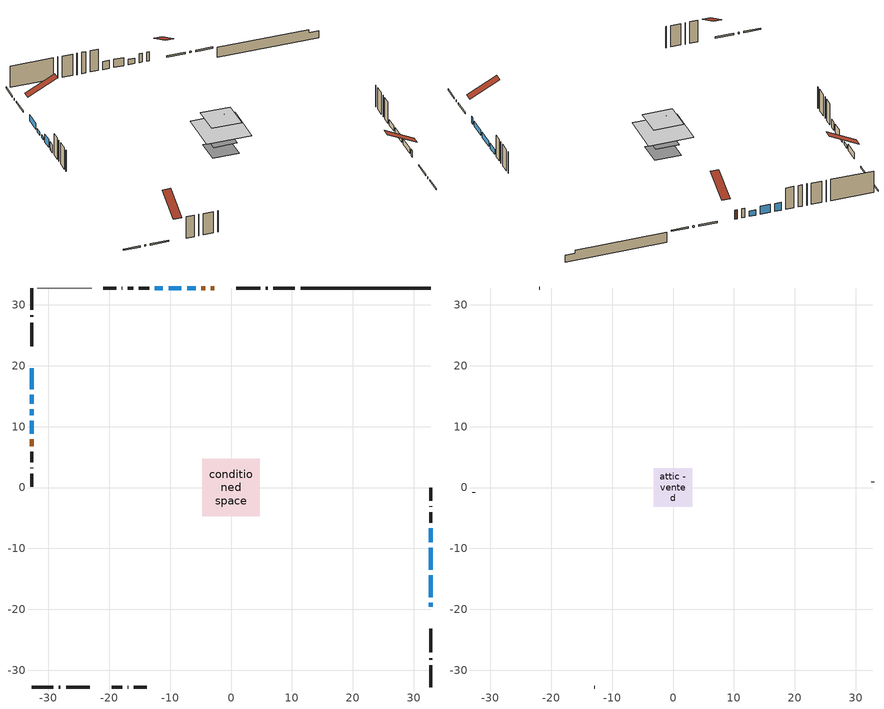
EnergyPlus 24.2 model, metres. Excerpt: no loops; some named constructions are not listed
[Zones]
conditioned space
 floor outside (Floor1 construction): -2.5,-2.5 -2.5,2.5 2.5,2.5 2.5,-2.5 z0.53
 floor adiabatic (AdiabaticFloorConstruction): -4.69,-4.69 -4.69,4.69 4.69,4.69 4.69,-4.69 z2.97
 floor foundation (Slab1 construction): -2.75,-2.75 -2.75,2.75 2.75,2.75 2.75,-2.75 z-1.78
 wall outside (RimJoist1 construction): 10.5,32.76 6.92,32.76 / -32.76,-32.76 -29.19,-32.76 / -32.76,32.76 -32.76,29.19 / 32.76,-32.76 32.76,-29.19 z0.53:0.83
 wall outside (RimJoist2 construction): 6,32.76 5.75,32.76 / -28.26,-32.76 -28.01,-32.76 / -32.76,28.26 -32.76,28.01 / 32.76,-28.26 32.76,-28.01 z0.53:0.83
 wall outside (RimJoist3 construction): 4.82,32.76 0.89,32.76 / -27.08,-32.76 -23.16,-32.76 / -32.76,27.08 -32.76,23.16 / 32.76,-27.08 32.76,-23.16 z0.53:0.83
 wall outside (AdiabaticWallConstruction 1): -2.72,32.76 -3.32,32.76 z0.53:2.56
 wall outside (AdiabaticWallConstruction): 32.76,-19.55 32.76,-18.96 z0.53:1.95; 32.76,-18.03 32.76,-14.41 / -5.82,32.76 -7.22,32.76 / 32.76,-13.48 32.76,-9.92 / 32.76,-8.99 32.76,-6.71 z0.53:1.75; -32.76,19.55 -32.76,16.14 z0.53:1.9; -32.76,15.22 -32.76,13.77 / -32.76,12.84 -32.76,11.9 z0.53:1.17; -8.14,32.76 -10.25,32.76 / -32.76,10.97 -32.76,8.86 z0.53:2.36; -11.18,32.76 -12.5,32.76 z0.53:2.34
 wall outside (Wall1 construction): -13.43,32.76 -15.13,32.76 / -19.55,-32.76 -17.85,-32.76 / -32.76,5.83 -32.76,4.14 / 32.76,-5.78 32.76,-4.08 z0.53:5.41
 wall outside (Wall3 construction): -17.86,32.76 -17.91,32.76 / -16.92,-32.76 -16.87,-32.76 / -32.76,3.21 -32.76,3.16 / 32.76,-3.15 32.76,-3.11 z0.53:5.41
 wall outside (Wall4 construction): -18.84,32.76 -20.96,32.76 / -15.95,-32.76 -13.82,-32.76 / -32.76,2.23 -32.76,0.11 / 32.76,-2.18 32.76,-0.06 z0.53:5.41
 wall foundation (FoundationWall1 construction): 11.42,32.76,-1.78 11.42,32.76,0.53 30.63,32.76,0.53 30.63,32.76,-0.18 32.76,32.76,-0.18 32.76,32.76,-1.78
 wall othersidecoefficients (AdiabaticWallConstruction 1): -4.25,32.76 -4.89,32.76 z0.53:2.56
 wall othersidecoefficients (AdiabaticWallConstruction): -32.76,7.93 -32.76,6.76 z0.53:2.36
 wall othersidecoefficients (Wall2 construction): -16.06,32.76 -16.93,32.76 z0.53:5.41
 wall adiabatic (Wall6 construction): -22.87,32.76 -31.83,32.76 z0.53:5.41
 window (WindowConstruction 8): 32.76,-19.55 32.76,-18.96 z0.53:1.95
 window (WindowConstruction 5): 32.76,-18.03 32.76,-14.41 z0.53:1.75
 window (WindowConstruction 6): -5.82,32.76 -7.21,32.76 z0.53:1.75
 window (WindowConstruction 7): -32.76,19.55 -32.76,16.14 z0.53:1.9
 window (WindowConstruction 9): -32.76,15.22 -32.76,13.77 z0.53:1.16
 window (WindowConstruction 10): -32.76,12.84 -32.76,11.9 z0.53:1.16
 window (WindowConstruction): 32.76,-13.48 32.76,-9.92 z0.53:1.75
 window (WindowConstruction 1): -8.14,32.76 -10.25,32.76 z0.53:2.36
 window (WindowConstruction 2): -11.18,32.76 -12.5,32.76 z0.53:2.33
 window (WindowConstruction 3): -32.76,10.97 -32.76,8.86 z0.53:2.36
 window (WindowConstruction 4): 32.76,-8.99 32.76,-6.71 z0.53:1.75
 door (Door): -2.72,32.76 -3.32,32.76 z0.53:2.56
 door inside (Door 1): -4.25,32.76 -4.89,32.76 z0.53:2.56
 door inside (Window): -32.76,7.93 -32.76,6.76 z0.53:2.36
 ceiling adiabatic (AdiabaticFloorConstruction): 4.69,-4.69 4.69,4.69 -4.69,4.69 -4.69,-4.69 z2.97
attic - vented
 floor to conditioned space (Floor2 construction Reversed): -3.14,-3.14 -3.14,3.14 3.14,3.14 3.14,-3.14 z5.41
 floor to conditioned space (Floor3 construction Reversed): -1.07,-1.07 -1.07,1.07 1.07,1.07 1.07,-1.07 z5.41
 wall outside (Wall5 construction): -21.89,32.76 -21.95,32.76 / -12.9,-32.76 -12.84,-32.76 / -32.76,-0.82 -32.76,-0.88 / 32.76,0.87 32.76,0.93 z0.53:5.41
 roof outside (Roof1 construction): -1.79,32.76,5.41 -1.79,26.48,8.55 -0.03,26.48,8.55 -0.03,32.76,5.41; -20.48,-32.76,5.41 -20.48,-26.48,8.55 -22.23,-26.48,8.55 -22.23,-32.76,5.41; -32.76,20.48,5.41 -26.48,20.48,8.55 -26.48,22.23,8.55 -32.76,22.23,5.41; 32.76,-20.48,5.41 26.48,-20.48,8.55 26.48,-22.23,8.55 32.76,-22.23,5.41
[Material] Roughness=Rough; Thermal Absorptance=0.9
Name | Thickness {m} | Conductivity {W/m-K} | Density {kg/m3} | Specific Heat {J/kg-K} | Solar Absorptance | Visible Absorptance
ceiling loosefill ins | 0.254 | 0.0480833 | 16.02 | 1046.75 | 0.7 | 0.7
ceiling stud and cavity | 0.1397 | 0.367297 | 65.682 | 1177.47 | 0.7 | 0.7
ceiling stud and cavity 1 | 0.1397 | 0.379599 | 65.682 | 1177.47 | 0.7 | 0.7
gypsum board | 0.0127 | 0.160291 | 801 | 837.4 | 0.6 | 0.6
[Construction]
Floor2 construction: ceiling loosefill ins, ceiling stud and cavity, gypsum board
Floor3 construction: ceiling loosefill ins, ceiling stud and cavity 1, gypsum board
[EnergyManagementSystem:OutputVariable] Type of Data in Variable=Summed; Update Frequency=ZoneTimestep
Name | EMS Variable | EMS Program or Subroutine | Units
loads_htg_intgains_annual_outvar; Energy Management System Output Variable 23 | loads_htg_intgains | component_loads_program | J
loads_htg_lighting_annual_outvar; Energy Management System Output Variable 24 | loads_htg_lighting | component_loads_program | J
loads_clg_roofs_annual_outvar; Energy Management System Output Variable 25 | loads_clg_roofs | component_loads_program | J
loads_clg_ceilings_annual_outvar; Energy Management System Output Variable 26 | loads_clg_ceilings | component_loads_program | J
loads_clg_walls_annual_outvar; Energy Management System Output Variable 27 | loads_clg_walls | component_loads_program | J
loads_clg_rim_joists_annual_outvar; Energy Management System Output Variable 28 | loads_clg_rim_joists | component_loads_program | J
loads_clg_foundation_walls_annual_outvar; Energy Management System Output Variable 29 | loads_clg_foundation_walls | component_loads_program | J
loads_clg_doors_annual_outvar; Energy Management System Output Variable 30 | loads_clg_doors | component_loads_program | J
loads_clg_windows_conduction_annual_outvar; Energy Management System Output Variable 31 | loads_clg_windows_conduction | component_loads_program | J
loads_clg_windows_solar_annual_outvar; Energy Management System Output Variable 32 | loads_clg_windows_solar | component_loads_program | J
loads_clg_skylights_conduction_annual_outvar; Energy Management System Output Variable 33 | loads_clg_skylights_conduction | component_loads_program | J
loads_clg_skylights_solar_annual_outvar; Energy Management System Output Variable 34 | loads_clg_skylights_solar | component_loads_program | J
loads_clg_floors_annual_outvar; Energy Management System Output Variable 35 | loads_clg_floors | component_loads_program | J
loads_clg_slabs_annual_outvar; Energy Management System Output Variable 36 | loads_clg_slabs | component_loads_program | J
loads_clg_internal_mass_annual_outvar; Energy Management System Output Variable 37 | loads_clg_internal_mass | component_loads_program | J
loads_clg_infil_annual_outvar; Energy Management System Output Variable 38 | loads_clg_infil | component_loads_program | J
loads_clg_natvent_annual_outvar; Energy Management System Output Variable 39 | loads_clg_natvent | component_loads_program | J
loads_clg_mechvent_annual_outvar; Energy Management System Output Variable 40 | loads_clg_mechvent | component_loads_program | J
loads_clg_whf_annual_outvar; Energy Management System Output Variable 41 | loads_clg_whf | component_loads_program | J
loads_clg_ducts_annual_outvar; Energy Management System Output Variable 42 | loads_clg_ducts | component_loads_program | J
loads_clg_intgains_annual_outvar; Energy Management System Output Variable 43 | loads_clg_intgains | component_loads_program | J
loads_clg_lighting_annual_outvar; Energy Management System Output Variable 44 | loads_clg_lighting | component_loads_program | J
loads_htg_tot_annual_outvar; Energy Management System Output Variable 1; Energy Management System Output Variable 45 | loads_htg_tot | total_loads_program | J
loads_clg_tot_annual_outvar; Energy Management System Output Variable 2; Energy Management System Output Variable 46 | loads_clg_tot | total_loads_program | J
Energy Management System Output Variable 3 | htg_unmet_hours | unmet_hours_program | hr
Energy Management System Output Variable 4 | clg_unmet_hours | unmet_hours_program | hr
Energy Management System Output Variable 5 | loads_htg_roofs | component_loads_program | J
Energy Management System Output Variable 6 | loads_htg_ceilings | component_loads_program | J
Energy Management System Output Variable 7 | loads_htg_walls | component_loads_program | J
Energy Management System Output Variable 8 | loads_htg_rim_joists | component_loads_program | J
Energy Management System Output Variable 9 | loads_htg_foundation_walls | component_loads_program | J
Energy Management System Output Variable 10 | loads_htg_doors | component_loads_program | J
Energy Management System Output Variable 11 | loads_htg_windows_conduction | component_loads_program | J
Energy Management System Output Variable 12 | loads_htg_windows_solar | component_loads_program | J
Energy Management System Output Variable 13 | loads_htg_skylights_conduction | component_loads_program | J
Energy Management System Output Variable 14 | loads_htg_skylights_solar | component_loads_program | J
Energy Management System Output Variable 15 | loads_htg_floors | component_loads_program | J
Energy Management System Output Variable 16 | loads_htg_slabs | component_loads_program | J
Energy Management System Output Variable 17 | loads_htg_internal_mass | component_loads_program | J
Energy Management System Output Variable 18 | loads_htg_infil | component_loads_program | J
Energy Management System Output Variable 19 | loads_htg_natvent | component_loads_program | J
Energy Management System Output Variable 20 | loads_htg_mechvent | component_loads_program | J
Energy Management System Output Variable 21 | loads_htg_whf | component_loads_program | J
Energy Management System Output Variable 22 | loads_htg_ducts | component_loads_program | J
[Schedule:Day:Interval]
interior lighting schedule day: No, 01:00, 0.108182, 04:00, 0.0901515, 05:00, 0.0991667, 06:00, 0.162273, 07:00, 0.270455, 08:00, 0.342576, 10:00, 0.369621, 11:00, 0.351591, 12:00, 0.333561, 13:00, 0.324545, 14:00, 0.31553, 15:00, 0.333561, 16:00, 0.369621, 17:00, 0.450758, 18:00, 0.585985, 19:00, 0.775303, 20:00, 0.955606, 21:00, 0.991667, 22:00, 0.712197, 23:00, 0.360606, 24:00, 0.162273
interior lighting schedule day 1: No, 01:00, 0.100909, 04:00, 0.0840909, 05:00, 0.0925, 06:00, 0.151364, 07:00, 0.252273, 08:00, 0.319545, 10:00, 0.344773, 11:00, 0.327955, 12:00, 0.311136, 13:00, 0.302727, 14:00, 0.294318, 15:00, 0.311136, 16:00, 0.344773, 17:00, 0.420455, 18:00, 0.546591, 19:00, 0.723182, 20:00, 0.891364, 21:00, 0.925, 22:00, 0.664318, 23:00, 0.336364, 24:00, 0.151364
interior lighting schedule day 2: No, 01:00, 0.0927273, 04:00, 0.0772727, 05:00, 0.085, 06:00, 0.139091, 07:00, 0.231818, 08:00, 0.293636, 10:00, 0.316818, 11:00, 0.301364, 12:00, 0.285909, 13:00, 0.278182, 14:00, 0.270455, 15:00, 0.285909, 16:00, 0.316818, 17:00, 0.386364, 18:00, 0.502273, 19:00, 0.664545, 20:00, 0.819091, 21:00, 0.85, 22:00, 0.610455, 23:00, 0.309091, 24:00, 0.139091
interior lighting schedule day 3: No, 01:00, 0.0845455, 04:00, 0.0704545, 05:00, 0.0775, 06:00, 0.126818, 07:00, 0.211364, 08:00, 0.267727, 10:00, 0.288864, 11:00, 0.274773, 12:00, 0.260682, 13:00, 0.253636, 14:00, 0.246591, 15:00, 0.260682, 16:00, 0.288864, 17:00, 0.352273, 18:00, 0.457955, 19:00, 0.605909, 20:00, 0.746818, 21:00, 0.775, 22:00, 0.556591, 23:00, 0.281818, 24:00, 0.126818
interior lighting schedule day 4: No, 01:00, 0.0763636, 04:00, 0.0636364, 05:00, 0.07, 06:00, 0.114545, 07:00, 0.190909, 08:00, 0.241818, 10:00, 0.260909, 11:00, 0.248182, 12:00, 0.235455, 13:00, 0.229091, 14:00, 0.222727, 15:00, 0.235455, 16:00, 0.260909, 17:00, 0.318182, 18:00, 0.413636, 19:00, 0.547273, 20:00, 0.674545, 21:00, 0.7, 22:00, 0.502727, 23:00, 0.254545, 24:00, 0.114545
interior lighting schedule day 5: No, 01:00, 0.0727273, 04:00, 0.0606061, 05:00, 0.0666667, 06:00, 0.109091, 07:00, 0.181818, 08:00, 0.230303, 10:00, 0.248485, 11:00, 0.236364, 12:00, 0.224242, 13:00, 0.218182, 14:00, 0.212121, 15:00, 0.224242, 16:00, 0.248485, 17:00, 0.30303, 18:00, 0.393939, 19:00, 0.521212, 20:00, 0.642424, 21:00, 0.666667, 22:00, 0.478788, 23:00, 0.242424, 24:00, 0.109091
interior lighting schedule day 6: No, 01:00, 0.0745455, 04:00, 0.0621212, 05:00, 0.0683333, 06:00, 0.111818, 07:00, 0.186364, 08:00, 0.236061, 10:00, 0.254697, 11:00, 0.242273, 12:00, 0.229848, 13:00, 0.223636, 14:00, 0.217424, 15:00, 0.229848, 16:00, 0.254697, 17:00, 0.310606, 18:00, 0.403788, 19:00, 0.534242, 20:00, 0.658485, 21:00, 0.683333, 22:00, 0.490758, 23:00, 0.248485, 24:00, 0.111818
interior lighting schedule day 7: No, 01:00, 0.08, 04:00, 0.0666667, 05:00, 0.0733333, 06:00, 0.12, 07:00, 0.2, 08:00, 0.253333, 10:00, 0.273333, 11:00, 0.26, 12:00, 0.246667, 13:00, 0.24, 14:00, 0.233333, 15:00, 0.246667, 16:00, 0.273333, 17:00, 0.333333, 18:00, 0.433333, 19:00, 0.573333, 20:00, 0.706667, 21:00, 0.733333, 22:00, 0.526667, 23:00, 0.266667, 24:00, 0.12
interior lighting schedule day 8: No, 01:00, 0.0890909, 04:00, 0.0742424, 05:00, 0.0816667, 06:00, 0.133636, 07:00, 0.222727, 08:00, 0.282121, 10:00, 0.304394, 11:00, 0.289545, 12:00, 0.274697, 13:00, 0.267273, 14:00, 0.259848, 15:00, 0.274697, 16:00, 0.304394, 17:00, 0.371212, 18:00, 0.482576, 19:00, 0.638485, 20:00, 0.78697, 21:00, 0.816667, 22:00, 0.586515, 23:00, 0.29697, 24:00, 0.133636
interior lighting schedule day 9: No, 01:00, 0.0972727, 04:00, 0.0810606, 05:00, 0.0891667, 06:00, 0.145909, 07:00, 0.243182, 08:00, 0.30803, 10:00, 0.332348, 11:00, 0.316136, 12:00, 0.299924, 13:00, 0.291818, 14:00, 0.283712, 15:00, 0.299924, 16:00, 0.332348, 17:00, 0.405303, 18:00, 0.526894, 19:00, 0.697121, 20:00, 0.859242, 21:00, 0.891667, 22:00, 0.640379, 23:00, 0.324242, 24:00, 0.145909
interior lighting schedule day 10: No, 01:00, 0.105455, 04:00, 0.0878788, 05:00, 0.0966667, 06:00, 0.158182, 07:00, 0.263636, 08:00, 0.333939, 10:00, 0.360303, 11:00, 0.342727, 12:00, 0.325152, 13:00, 0.316364, 14:00, 0.307576, 15:00, 0.325152, 16:00, 0.360303, 17:00, 0.439394, 18:00, 0.571212, 19:00, 0.755758, 20:00, 0.931515, 21:00, 0.966667, 22:00, 0.694242, 23:00, 0.351515, 24:00, 0.158182
interior lighting schedule day 11: No, 01:00, 0.109091, 04:00, 0.0909091, 05:00, 0.1, 06:00, 0.163636, 07:00, 0.272727, 08:00, 0.345455, 10:00, 0.372727, 11:00, 0.354545, 12:00, 0.336364, 13:00, 0.327273, 14:00, 0.318182, 15:00, 0.336364, 16:00, 0.372727, 17:00, 0.454545, 18:00, 0.590909, 19:00, 0.781818, 20:00, 0.963636, 21:00, 1, 22:00, 0.718182, 23:00, 0.363636, 24:00, 0.163636
interior lighting schedule default day; occupants schedule default day; clothes dryer schedule default day; cooking range schedule default day; mech vent bath fan 0 schedule default day; mech vent bath fan 1 schedule default day; mech vent range fan 0 schedule default day; misc plug loads schedule default day; general water use schedule default day; heating setpoint default day; cooling setpoint default day; clothes dryer exhaust 0 schedule default day; cooling season schedule day; cooling season schedule day 2; cooling season schedule default day; exterior lighting schedule default day; natural vent schedule default day: No, 24:00, 0
occupants schedule day: No, 05:00, 0.426829, 06:00, 0.719512, 07:00, 1, 08:00, 0.670732, 09:00, 0.329268, 14:00, 0.170732, 15:00, 0.231707, 16:00, 0.329268, 17:00, 0.5, 18:00, 0.670732, 19:00, 0.829268, 21:00, 1, 22:00, 0.853659, 23:00, 0.646341, 24:00, 0.426829
clothes dryer schedule day; clothes dryer exhaust 0 schedule day: No, 01:00, 0.123457, 02:00, 0.0740741, 03:00, 0.0493827, 04:00, 0.0246914, 05:00, 0.0493827, 06:00, 0.0740741, 07:00, 0.197531, 08:00, 0.395062, 09:00, 0.592593, 10:00, 0.839506, 11:00, 0.962963, 12:00, 1, 13:00, 0.91358, 14:00, 0.82716, 15:00, 0.716049, 16:00, 0.753086, 17:00, 0.679012, 18:00, 0.666667, 20:00, 0.62963, 21:00, 0.641975, 22:00, 0.666667, 23:00, 0.54321, 24:00, 0.296296
cooking range schedule day: No, 05:00, 0.0597015, 06:00, 0.11194, 07:00, 0.171642, 08:00, 0.291045, 11:00, 0.343284, 12:00, 0.402985, 13:00, 0.462687, 14:00, 0.343284, 15:00, 0.291045, 16:00, 0.402985, 17:00, 0.567164, 18:00, 1, 19:00, 0.850746, 20:00, 0.432836, 21:00, 0.291045, 22:00, 0.231343, 23:00, 0.171642, 24:00, 0.11194
mech vent bath fan 0 schedule day; mech vent bath fan 1 schedule day: No, 07:00, 0, 08:00, 1, 09:00, 0.2, 24:00, 0
mech vent range fan 0 schedule day: No, 18:00, 0, 19:00, 1, 20:00, 0.2, 24:00, 0
misc plug loads schedule day: No, 06:00, 0.705882, 07:00, 0.745098, 08:00, 0.803922, 15:00, 0.823529, 16:00, 0.862745, 17:00, 0.921569, 18:00, 0.980392, 19:00, 1, 20:00, 0.980392, 21:00, 0.941176, 22:00, 0.862745, 23:00, 0.784314, 24:00, 0.72549
general water use schedule day: No, 01:00, 0.315068, 03:00, 0.287671, 04:00, 0.342466, 05:00, 0.369863, 06:00, 0.520548, 07:00, 0.60274, 08:00, 0.534247, 10:00, 0.506849, 11:00, 0.465753, 14:00, 0.479452, 15:00, 0.534247, 16:00, 0.589041, 17:00, 0.69863, 18:00, 0.876712, 19:00, 0.890411, 20:00, 0.986301, 21:00, 1, 22:00, 0.863014, 23:00, 0.616438, 24:00, 0.465753
heating setpoint day: No, 07:00, 18, 23:00, 21, 24:00, 18
cooling setpoint day: No, 24:00, 25
cooling season schedule day 1: No, 24:00, 1
exterior lighting schedule day: No, 01:00, 0.566667, 03:00, 0.524167, 05:00, 0.495833, 06:00, 0.5525, 07:00, 0.623333, 08:00, 0.580833, 09:00, 0.439167, 10:00, 0.354167, 12:00, 0.34, 13:00, 0.354167, 14:00, 0.396667, 15:00, 0.425, 16:00, 0.495833, 17:00, 0.623333, 18:00, 0.793333, 19:00, 0.906667, 20:00, 0.963333, 21:00, 0.991667, 22:00, 0.920833, 23:00, 0.793333, 24:00, 0.665833
exterior lighting schedule day 1: No, 01:00, 0.528571, 03:00, 0.488929, 05:00, 0.4625, 06:00, 0.515357, 07:00, 0.581429, 08:00, 0.541786, 09:00, 0.409643, 10:00, 0.330357, 12:00, 0.317143, 13:00, 0.330357, 14:00, 0.37, 15:00, 0.396429, 16:00, 0.4625, 17:00, 0.581429, 18:00, 0.74, 19:00, 0.845714, 20:00, 0.898571, 21:00, 0.925, 22:00, 0.858929, 23:00, 0.74, 24:00, 0.621071
exterior lighting schedule day 10: No, 01:00, 0.552381, 03:00, 0.510952, 05:00, 0.483333, 06:00, 0.538571, 07:00, 0.607619, 08:00, 0.56619, 09:00, 0.428095, 10:00, 0.345238, 12:00, 0.331429, 13:00, 0.345238, 14:00, 0.386667, 15:00, 0.414286, 16:00, 0.483333, 17:00, 0.607619, 18:00, 0.773333, 19:00, 0.88381, 20:00, 0.939048, 21:00, 0.966667, 22:00, 0.897619, 23:00, 0.773333, 24:00, 0.649048
exterior lighting schedule day 11: No, 01:00, 0.571429, 03:00, 0.528571, 05:00, 0.5, 06:00, 0.557143, 07:00, 0.628571, 08:00, 0.585714, 09:00, 0.442857, 10:00, 0.357143, 12:00, 0.342857, 13:00, 0.357143, 14:00, 0.4, 15:00, 0.428571, 16:00, 0.5, 17:00, 0.628571, 18:00, 0.8, 19:00, 0.914286, 20:00, 0.971429, 21:00, 1, 22:00, 0.928571, 23:00, 0.8, 24:00, 0.671429
exterior lighting schedule day 2: No, 01:00, 0.485714, 03:00, 0.449286, 05:00, 0.425, 06:00, 0.473571, 07:00, 0.534286, 08:00, 0.497857, 09:00, 0.376429, 10:00, 0.303571, 12:00, 0.291429, 13:00, 0.303571, 14:00, 0.34, 15:00, 0.364286, 16:00, 0.425, 17:00, 0.534286, 18:00, 0.68, 19:00, 0.777143, 20:00, 0.825714, 21:00, 0.85, 22:00, 0.789286, 23:00, 0.68, 24:00, 0.570714
exterior lighting schedule day 3: No, 01:00, 0.442857, 03:00, 0.409643, 05:00, 0.3875, 06:00, 0.431786, 07:00, 0.487143, 08:00, 0.453929, 09:00, 0.343214, 10:00, 0.276786, 12:00, 0.265714, 13:00, 0.276786, 14:00, 0.31, 15:00, 0.332143, 16:00, 0.3875, 17:00, 0.487143, 18:00, 0.62, 19:00, 0.708571, 20:00, 0.752857, 21:00, 0.775, 22:00, 0.719643, 23:00, 0.62, 24:00, 0.520357
exterior lighting schedule day 4: No, 01:00, 0.4, 03:00, 0.37, 05:00, 0.35, 06:00, 0.39, 07:00, 0.44, 08:00, 0.41, 09:00, 0.31, 10:00, 0.25, 12:00, 0.24, 13:00, 0.25, 14:00, 0.28, 15:00, 0.3, 16:00, 0.35, 17:00, 0.44, 18:00, 0.56, 19:00, 0.64, 20:00, 0.68, 21:00, 0.7, 22:00, 0.65, 23:00, 0.56, 24:00, 0.47
exterior lighting schedule day 5: No, 01:00, 0.380952, 03:00, 0.352381, 05:00, 0.333333, 06:00, 0.371429, 07:00, 0.419048, 08:00, 0.390476, 09:00, 0.295238, 10:00, 0.238095, 12:00, 0.228571, 13:00, 0.238095, 14:00, 0.266667, 15:00, 0.285714, 16:00, 0.333333, 17:00, 0.419048, 18:00, 0.533333, 19:00, 0.609524, 20:00, 0.647619, 21:00, 0.666667, 22:00, 0.619048, 23:00, 0.533333, 24:00, 0.447619
exterior lighting schedule day 6: No, 01:00, 0.390476, 03:00, 0.36119, 05:00, 0.341667, 06:00, 0.380714, 07:00, 0.429524, 08:00, 0.400238, 09:00, 0.302619, 10:00, 0.244048, 12:00, 0.234286, 13:00, 0.244048, 14:00, 0.273333, 15:00, 0.292857, 16:00, 0.341667, 17:00, 0.429524, 18:00, 0.546667, 19:00, 0.624762, 20:00, 0.66381, 21:00, 0.683333, 22:00, 0.634524, 23:00, 0.546667, 24:00, 0.45881
exterior lighting schedule day 7: No, 01:00, 0.419048, 03:00, 0.387619, 05:00, 0.366667, 06:00, 0.408571, 07:00, 0.460952, 08:00, 0.429524, 09:00, 0.324762, 10:00, 0.261905, 12:00, 0.251429, 13:00, 0.261905, 14:00, 0.293333, 15:00, 0.314286, 16:00, 0.366667, 17:00, 0.460952, 18:00, 0.586667, 19:00, 0.670476, 20:00, 0.712381, 21:00, 0.733333, 22:00, 0.680952, 23:00, 0.586667, 24:00, 0.492381
exterior lighting schedule day 8: No, 01:00, 0.466667, 03:00, 0.431667, 05:00, 0.408333, 06:00, 0.455, 07:00, 0.513333, 08:00, 0.478333, 09:00, 0.361667, 10:00, 0.291667, 12:00, 0.28, 13:00, 0.291667, 14:00, 0.326667, 15:00, 0.35, 16:00, 0.408333, 17:00, 0.513333, 18:00, 0.653333, 19:00, 0.746667, 20:00, 0.793333, 21:00, 0.816667, 22:00, 0.758333, 23:00, 0.653333, 24:00, 0.548333
exterior lighting schedule day 9: No, 01:00, 0.509524, 03:00, 0.47131, 05:00, 0.445833, 06:00, 0.496786, 07:00, 0.560476, 08:00, 0.522262, 09:00, 0.394881, 10:00, 0.318452, 12:00, 0.305714, 13:00, 0.318452, 14:00, 0.356667, 15:00, 0.382143, 16:00, 0.445833, 17:00, 0.560476, 18:00, 0.713333, 19:00, 0.815238, 20:00, 0.86619, 21:00, 0.891667, 22:00, 0.827976, 23:00, 0.713333, 24:00, 0.59869
[Schedule:Week:Daily]
heating setpoint Week Rule - Jan1-Dec31: heating setpoint day, heating setpoint day, heating setpoint day, heating setpoint day, heating setpoint day, heating setpoint day, heating setpoint day, heating setpoint default day, heating setpoint default day, heating setpoint default day, heating setpoint default day, heating setpoint default day
cooling setpoint Week Rule - Jan1-Dec31: cooling setpoint day, cooling setpoint day, cooling setpoint day, cooling setpoint day, cooling setpoint day, cooling setpoint day, cooling setpoint day, cooling setpoint default day, cooling setpoint default day, cooling setpoint default day, cooling setpoint default day, cooling setpoint default day
clothes dryer exhaust 0 schedule Week Rule - Jan1-Dec31: clothes dryer exhaust 0 schedule day, clothes dryer exhaust 0 schedule day, clothes dryer exhaust 0 schedule day, clothes dryer exhaust 0 schedule day, clothes dryer exhaust 0 schedule day, clothes dryer exhaust 0 schedule day, clothes dryer exhaust 0 schedule day, clothes dryer exhaust 0 schedule default day, clothes dryer exhaust 0 schedule default day, clothes dryer exhaust 0 schedule default day, clothes dryer exhaust 0 schedule default day, clothes dryer exhaust 0 schedule default day
cooling season schedule Week Rule - Jan1-May26: cooling season schedule day, cooling season schedule day, cooling season schedule day, cooling season schedule day, cooling season schedule day, cooling season schedule day, cooling season schedule day, cooling season schedule default day, cooling season schedule default day, cooling season schedule default day, cooling season schedule default day, cooling season schedule default day
cooling season schedule Week Rule - May27-Jun2: cooling season schedule day, cooling season schedule day, cooling season schedule day, cooling season schedule day, cooling season schedule day, cooling season schedule day 1, cooling season schedule day 1, cooling season schedule default day, cooling season schedule default day, cooling season schedule default day, cooling season schedule default day, cooling season schedule default day
cooling season schedule Week Rule - Jun3-Aug25: cooling season schedule day 1, cooling season schedule day 1, cooling season schedule day 1, cooling season schedule day 1, cooling season schedule day 1, cooling season schedule day 1, cooling season schedule day 1, cooling season schedule default day, cooling season schedule default day, cooling season schedule default day, cooling season schedule default day, cooling season schedule default day
cooling season schedule Week Rule - Aug26-Sep1: cooling season schedule day 1, cooling season schedule day 1, cooling season schedule day 1, cooling season schedule day 1, cooling season schedule day 1, cooling season schedule day 1, cooling season schedule day 2, cooling season schedule default day, cooling season schedule default day, cooling season schedule default day, cooling season schedule default day, cooling season schedule default day
cooling season schedule Week Rule - Sep2-Dec31: cooling season schedule day 2, cooling season schedule day 2, cooling season schedule day 2, cooling season schedule day 2, cooling season schedule day 2, cooling season schedule day 2, cooling season schedule day 2, cooling season schedule default day, cooling season schedule default day, cooling season schedule default day, cooling season schedule default day, cooling season schedule default day
exterior lighting schedule Week Rule - Apr1-Apr28: exterior lighting schedule day 3, exterior lighting schedule day 3, exterior lighting schedule day 3, exterior lighting schedule day 3, exterior lighting schedule day 3, exterior lighting schedule day 3, exterior lighting schedule day 3, exterior lighting schedule default day, exterior lighting schedule default day, exterior lighting schedule default day, exterior lighting schedule default day, exterior lighting schedule default day
exterior lighting schedule Week Rule - Apr29-May5: exterior lighting schedule day 3, exterior lighting schedule day 3, exterior lighting schedule day 4, exterior lighting schedule day 4, exterior lighting schedule day 4, exterior lighting schedule day 4, exterior lighting schedule day 4, exterior lighting schedule default day, exterior lighting schedule default day, exterior lighting schedule default day, exterior lighting schedule default day, exterior lighting schedule default day
exterior lighting schedule Week Rule - May6-May26: exterior lighting schedule day 4, exterior lighting schedule day 4, exterior lighting schedule day 4, exterior lighting schedule day 4, exterior lighting schedule day 4, exterior lighting schedule day 4, exterior lighting schedule day 4, exterior lighting schedule default day, exterior lighting schedule default day, exterior lighting schedule default day, exterior lighting schedule default day, exterior lighting schedule default day
exterior lighting schedule Week Rule - May27-Jun2: exterior lighting schedule day 4, exterior lighting schedule day 4, exterior lighting schedule day 4, exterior lighting schedule day 4, exterior lighting schedule day 4, exterior lighting schedule day 5, exterior lighting schedule day 5, exterior lighting schedule default day, exterior lighting schedule default day, exterior lighting schedule default day, exterior lighting schedule default day, exterior lighting schedule default day
exterior lighting schedule Week Rule - Jun3-Jun30: exterior lighting schedule day 5, exterior lighting schedule day 5, exterior lighting schedule day 5, exterior lighting schedule day 5, exterior lighting schedule day 5, exterior lighting schedule day 5, exterior lighting schedule day 5, exterior lighting schedule default day, exterior lighting schedule default day, exterior lighting schedule default day, exterior lighting schedule default day, exterior lighting schedule default day
exterior lighting schedule Week Rule - Jul1-Jul28: exterior lighting schedule day 6, exterior lighting schedule day 6, exterior lighting schedule day 6, exterior lighting schedule day 6, exterior lighting schedule day 6, exterior lighting schedule day 6, exterior lighting schedule day 6, exterior lighting schedule default day, exterior lighting schedule default day, exterior lighting schedule default day, exterior lighting schedule default day, exterior lighting schedule default day
exterior lighting schedule Week Rule - Jul29-Aug4: exterior lighting schedule day 6, exterior lighting schedule day 6, exterior lighting schedule day 6, exterior lighting schedule day 7, exterior lighting schedule day 7, exterior lighting schedule day 7, exterior lighting schedule day 7, exterior lighting schedule default day, exterior lighting schedule default day, exterior lighting schedule default day, exterior lighting schedule default day, exterior lighting schedule default day
exterior lighting schedule Week Rule - Aug5-Aug25: exterior lighting schedule day 7, exterior lighting schedule day 7, exterior lighting schedule day 7, exterior lighting schedule day 7, exterior lighting schedule day 7, exterior lighting schedule day 7, exterior lighting schedule day 7, exterior lighting schedule default day, exterior lighting schedule default day, exterior lighting schedule default day, exterior lighting schedule default day, exterior lighting schedule default day
exterior lighting schedule Week Rule - Aug26-Sep1: exterior lighting schedule day 7, exterior lighting schedule day 7, exterior lighting schedule day 7, exterior lighting schedule day 7, exterior lighting schedule day 7, exterior lighting schedule day 7, exterior lighting schedule day 8, exterior lighting schedule default day, exterior lighting schedule default day, exterior lighting schedule default day, exterior lighting schedule default day, exterior lighting schedule default day
exterior lighting schedule Week Rule - Sep2-Sep29: exterior lighting schedule day 8, exterior lighting schedule day 8, exterior lighting schedule day 8, exterior lighting schedule day 8, exterior lighting schedule day 8, exterior lighting schedule day 8, exterior lighting schedule day 8, exterior lighting schedule default day, exterior lighting schedule default day, exterior lighting schedule default day, exterior lighting schedule default day, exterior lighting schedule default day
exterior lighting schedule Week Rule - Sep30-Oct6: exterior lighting schedule day 8, exterior lighting schedule day 9, exterior lighting schedule day 9, exterior lighting schedule day 9, exterior lighting schedule day 9, exterior lighting schedule day 9, exterior lighting schedule day 9, exterior lighting schedule default day, exterior lighting schedule default day, exterior lighting schedule default day, exterior lighting schedule default day, exterior lighting schedule default day
exterior lighting schedule Week Rule - Oct7-Oct27: exterior lighting schedule day 9, exterior lighting schedule day 9, exterior lighting schedule day 9, exterior lighting schedule day 9, exterior lighting schedule day 9, exterior lighting schedule day 9, exterior lighting schedule day 9, exterior lighting schedule default day, exterior lighting schedule default day, exterior lighting schedule default day, exterior lighting schedule default day, exterior lighting schedule default day
exterior lighting schedule Week Rule - Oct28-Nov3: exterior lighting schedule day 9, exterior lighting schedule day 9, exterior lighting schedule day 9, exterior lighting schedule day 9, exterior lighting schedule day 10, exterior lighting schedule day 10, exterior lighting schedule day 10, exterior lighting schedule default day, exterior lighting schedule default day, exterior lighting schedule default day, exterior lighting schedule default day, exterior lighting schedule default day
exterior lighting schedule Week Rule - Nov4-Nov24: exterior lighting schedule day 10, exterior lighting schedule day 10, exterior lighting schedule day 10, exterior lighting schedule day 10, exterior lighting schedule day 10, exterior lighting schedule day 10, exterior lighting schedule day 10, exterior lighting schedule default day, exterior lighting schedule default day, exterior lighting schedule default day, exterior lighting schedule default day, exterior lighting schedule default day
exterior lighting schedule Week Rule - Nov25-Dec1: exterior lighting schedule day 10, exterior lighting schedule day 10, exterior lighting schedule day 10, exterior lighting schedule day 10, exterior lighting schedule day 10, exterior lighting schedule day 10, exterior lighting schedule day 11, exterior lighting schedule default day, exterior lighting schedule default day, exterior lighting schedule default day, exterior lighting schedule default day, exterior lighting schedule default day
exterior lighting schedule Week Rule - Dec2-Dec31: exterior lighting schedule day 11, exterior lighting schedule day 11, exterior lighting schedule day 11, exterior lighting schedule day 11, exterior lighting schedule day 11, exterior lighting schedule day 11, exterior lighting schedule day 11, exterior lighting schedule default day, exterior lighting schedule default day, exterior lighting schedule default day, exterior lighting schedule default day, exterior lighting schedule default day
natural vent schedule Week Rule - Jan1-Dec31: natural vent schedule default day, natural vent schedule default day, natural vent schedule default day, natural vent schedule default day, natural vent schedule default day, natural vent schedule default day, natural vent schedule default day, natural vent schedule default day, natural vent schedule default day, natural vent schedule default day, natural vent schedule default day, natural vent schedule default day
[Schedule:Year]
heating setpoint: heating setpoint Week Rule - Jan1-Dec31, 1, 1, 12, 31
cooling setpoint: cooling setpoint Week Rule - Jan1-Dec31, 1, 1, 12, 31
clothes dryer exhaust 0 schedule: clothes dryer exhaust 0 schedule Week Rule - Jan1-Dec31, 1, 1, 12, 31
cooling season schedule: cooling season schedule Week Rule - Jan1-May26, 1, 1, 5, 26, cooling season schedule Week Rule - May27-Jun2, 5, 27, 6, 2, cooling season schedule Week Rule - Jun3-Aug25, 6, 3, 8, 25, cooling season schedule Week Rule - Aug26-Sep1, 8, 26, 9, 1, cooling season schedule Week Rule - Sep2-Dec31, 9, 2, 12, 31
natural vent schedule: natural vent schedule Week Rule - Jan1-Dec31, 1, 1, 12, 31
